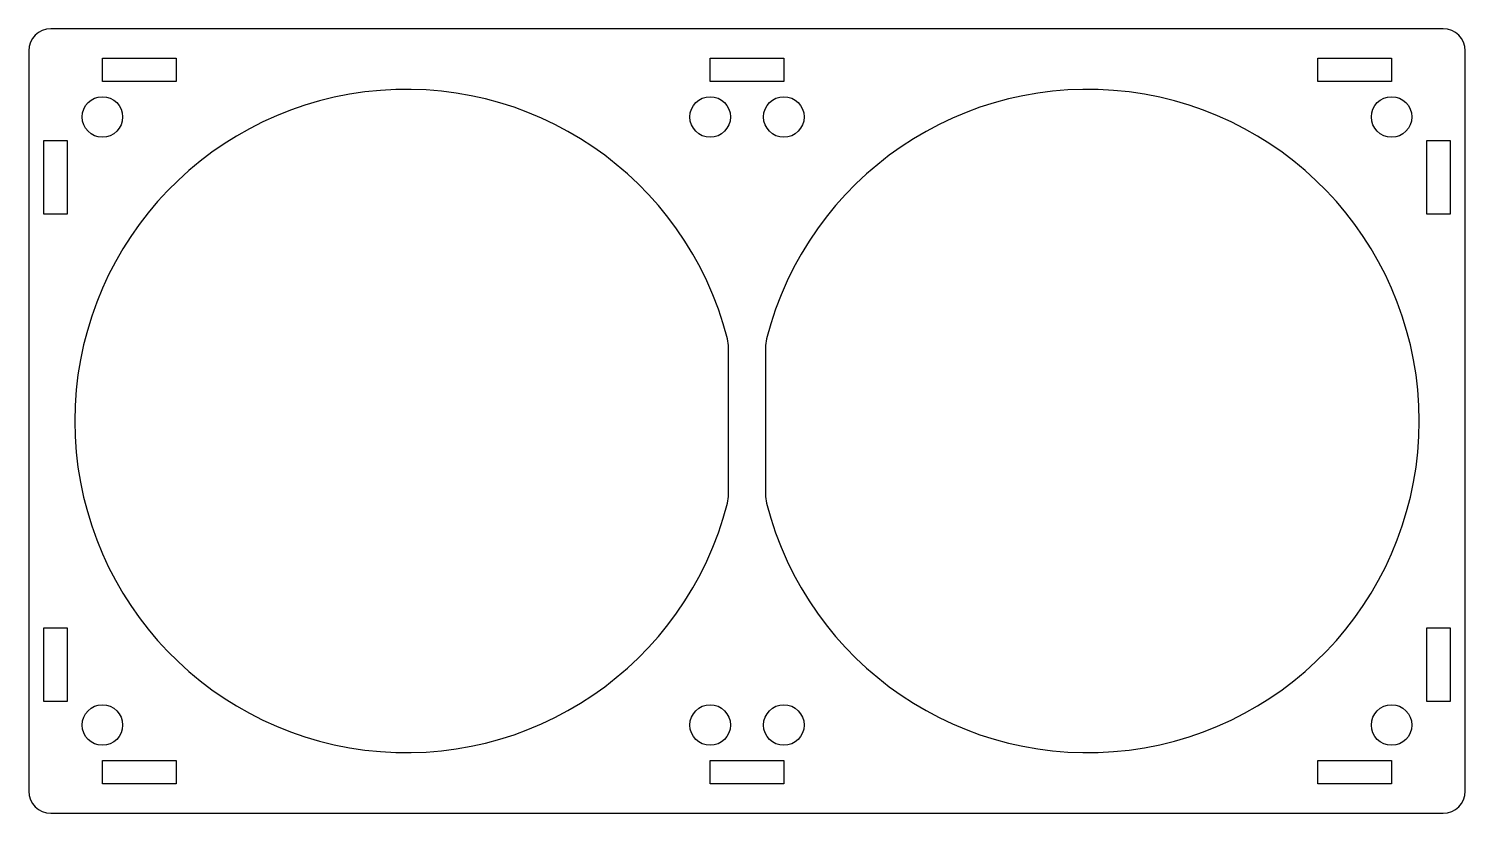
# Model space of a CAD drawing. Header units: millimetres. Extents: x -98 to 98, y -53 to 53.
import ezdxf

# ---------------------------------------------------------------- set-up
doc = ezdxf.new("R2010")
doc.units = ezdxf.units.MM

msp = doc.modelspace()

# ---------------------------------------------------------------- linework, layer by layer
at = {"color": 7, "linetype": 'Continuous', "lineweight": 25}
for p, q in [((94.5, 53.23), (-94.5, 53.23)), ((-97.5, 50.23), (-97.5, -50.23)), ((-87.5, 46.05), (-87.5, 49.23)), ((-87.5, 49.23), (-77.5, 49.23)), ((-77.5, 49.23), (-77.5, 46.05)), ((-5, 46.05), (-5, 49.23)), ((-5, 49.23), (5, 49.23)), ((5, 49.23), (5, 46.05)), ((77.5, 46.05), (77.5, 49.23)), ((77.5, 49.23), (87.5, 49.23)), ((87.5, 49.23), (87.5, 46.05)), ((97.5, -50.23), (97.5, 50.23)), ((-77.5, 46.05), (-87.5, 46.05)), ((5, 46.05), (-5, 46.05)), ((87.5, 46.05), (77.5, 46.05)), ((-95.47, 38.05), (-92.3, 38.05)), ((-95.47, 28.05), (-95.47, 38.05)), ((-92.3, 38.05), (-92.3, 28.05)), ((92.3, 28.05), (92.3, 38.05)), ((92.3, 38.05), (95.47, 38.05)), ((95.47, 38.05), (95.47, 28.05)), ((-92.3, 28.05), (-95.47, 28.05)), ((95.47, 28.05), (92.3, 28.05)), ((-2.5, -9.92), (-2.5, 9.92)), ((2.5, 9.92), (2.5, -9.92)), ((-95.47, -38.05), (-95.47, -28.05)), ((-95.47, -28.05), (-92.3, -28.05)), ((-92.3, -28.05), (-92.3, -38.05)), ((92.3, -38.05), (92.3, -28.05)), ((92.3, -28.05), (95.47, -28.05)), ((95.47, -28.05), (95.47, -38.05)), ((-92.3, -38.05), (-95.47, -38.05)), ((95.47, -38.05), (92.3, -38.05)), ((-87.5, -49.23), (-87.5, -46.05)), ((-87.5, -46.05), (-77.5, -46.05)), ((-77.5, -46.05), (-77.5, -49.23)), ((-5, -49.23), (-5, -46.05)), ((-5, -46.05), (5, -46.05)), ((5, -46.05), (5, -49.23)), ((77.5, -49.23), (77.5, -46.05)), ((77.5, -46.05), (87.5, -46.05)), ((87.5, -46.05), (87.5, -49.23)), ((-77.5, -49.23), (-87.5, -49.23)), ((5, -49.23), (-5, -49.23)), ((87.5, -49.23), (77.5, -49.23)), ((-94.5, -53.23), (94.5, -53.23))]:
    msp.add_line(p, q, dxfattribs=at)
for centre in [(-87.5, 41.25), (-5, 41.25), (5, 41.25), (87.5, 41.25), (-87.5, -41.25), (-5, -41.25), (5, -41.25), (87.5, -41.25)]:
    msp.add_circle(centre, 2.75, dxfattribs=at)
for centre, radius, start, end in [((-94.5, 50.23), 3, 90, 180), ((94.5, 50.23), 3, 0, 90), ((-46.25, 0), 45, 14.3615, 345.6385), ((46.25, 0), 45, 194.3615, 165.6385), ((-7.5, 9.92), 5, 0, 14.3615), ((7.5, 9.92), 5, 165.6385, 180), ((-7.5, -9.92), 5, 345.6385, 0), ((7.5, -9.92), 5, 180, 194.3615), ((-94.5, -50.23), 3, 180, 270), ((94.5, -50.23), 3, 270, 0)]:
    msp.add_arc(centre, radius, start, end, dxfattribs=at)

doc.saveas('drawing.dxf')
